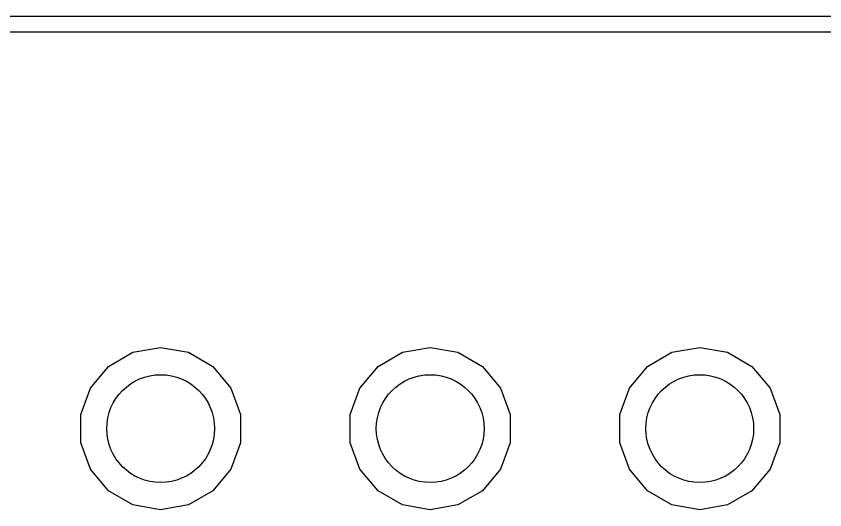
# Model space of a CAD drawing. Extents: x 25 to 326, y -201 to -21.
# Drawn here: x 41.82 to 49.44, y -33.78 to -29.13 of the extents above; entities that cross this region are included whole.
import ezdxf

# ---------------------------------------------------------------- set-up
doc = ezdxf.new("R2010")
doc.units = 0
doc.header["$MEASUREMENT"] = 0
doc.layers.add('BLACK', color=7, linetype='CONTINUOUS')

msp = doc.modelspace()

# ---------------------------------------------------------------- linework, layer by layer
at = {"layer": 'Black'}
for p, q in [((27.94, -29.132), (74.8663, -29.132)), ((74.9921, -29.282), (28.015, -29.282)), ((42.6883, -32.431), (42.9184, -32.2982)), ((42.9184, -32.2982), (43.18, -32.2521)), ((43.18, -32.2521), (43.4416, -32.2982)), ((43.4416, -32.2982), (43.6717, -32.431)), ((45.2283, -32.431), (45.4584, -32.2982)), ((45.4584, -32.2982), (45.72, -32.2521)), ((45.72, -32.2521), (45.9816, -32.2982)), ((45.9816, -32.2982), (46.2117, -32.431)), ((47.7683, -32.431), (47.9984, -32.2982)), ((47.9984, -32.2982), (48.26, -32.2521)), ((48.26, -32.2521), (48.5216, -32.2982)), ((48.5216, -32.2982), (48.7517, -32.431)), ((42.5176, -32.6345), (42.6883, -32.431)), ((43.6717, -32.431), (43.8424, -32.6345)), ((45.0576, -32.6345), (45.2283, -32.431)), ((46.2117, -32.431), (46.3824, -32.6345)), ((47.5976, -32.6345), (47.7683, -32.431)), ((48.7517, -32.431), (48.9224, -32.6345)), ((42.4267, -32.8842), (42.5176, -32.6345)), ((43.8424, -32.6345), (43.9333, -32.8842)), ((44.9667, -32.8842), (45.0576, -32.6345)), ((46.3824, -32.6345), (46.4733, -32.8842)), ((47.5067, -32.8842), (47.5976, -32.6345)), ((48.9224, -32.6345), (49.0133, -32.8842)), ((42.4267, -33.1498), (42.4267, -32.8842)), ((43.9333, -32.8842), (43.9333, -33.1498)), ((44.9667, -33.1498), (44.9667, -32.8842)), ((46.4733, -32.8842), (46.4733, -33.1498)), ((47.5067, -33.1498), (47.5067, -32.8842)), ((49.0133, -32.8842), (49.0133, -33.1498)), ((42.5176, -33.3995), (42.4267, -33.1498)), ((43.9333, -33.1498), (43.8424, -33.3995)), ((45.0576, -33.3995), (44.9667, -33.1498)), ((46.4733, -33.1498), (46.3824, -33.3995)), ((47.5976, -33.3995), (47.5067, -33.1498)), ((49.0133, -33.1498), (48.9224, -33.3995)), ((42.6883, -33.603), (42.5176, -33.3995)), ((43.8424, -33.3995), (43.6717, -33.603)), ((45.2283, -33.603), (45.0576, -33.3995)), ((46.3824, -33.3995), (46.2117, -33.603)), ((47.7683, -33.603), (47.5976, -33.3995)), ((48.9224, -33.3995), (48.7517, -33.603)), ((42.9184, -33.7358), (42.6883, -33.603)), ((43.6717, -33.603), (43.4416, -33.7358)), ((45.4584, -33.7358), (45.2283, -33.603)), ((46.2117, -33.603), (45.9816, -33.7358)), ((47.9984, -33.7358), (47.7683, -33.603)), ((48.7517, -33.603), (48.5216, -33.7358)), ((43.18, -33.7819), (42.9184, -33.7358)), ((43.4416, -33.7358), (43.18, -33.7819)), ((45.72, -33.7819), (45.4584, -33.7358)), ((45.9816, -33.7358), (45.72, -33.7819)), ((48.26, -33.7819), (47.9984, -33.7358)), ((48.5216, -33.7358), (48.26, -33.7819))]:
    msp.add_line(p, q, dxfattribs=at)
for centre in [(43.18, -33.017), (45.72, -33.017), (48.26, -33.017)]:
    msp.add_circle(centre, 0.508, dxfattribs=at)

doc.saveas('drawing.dxf')
